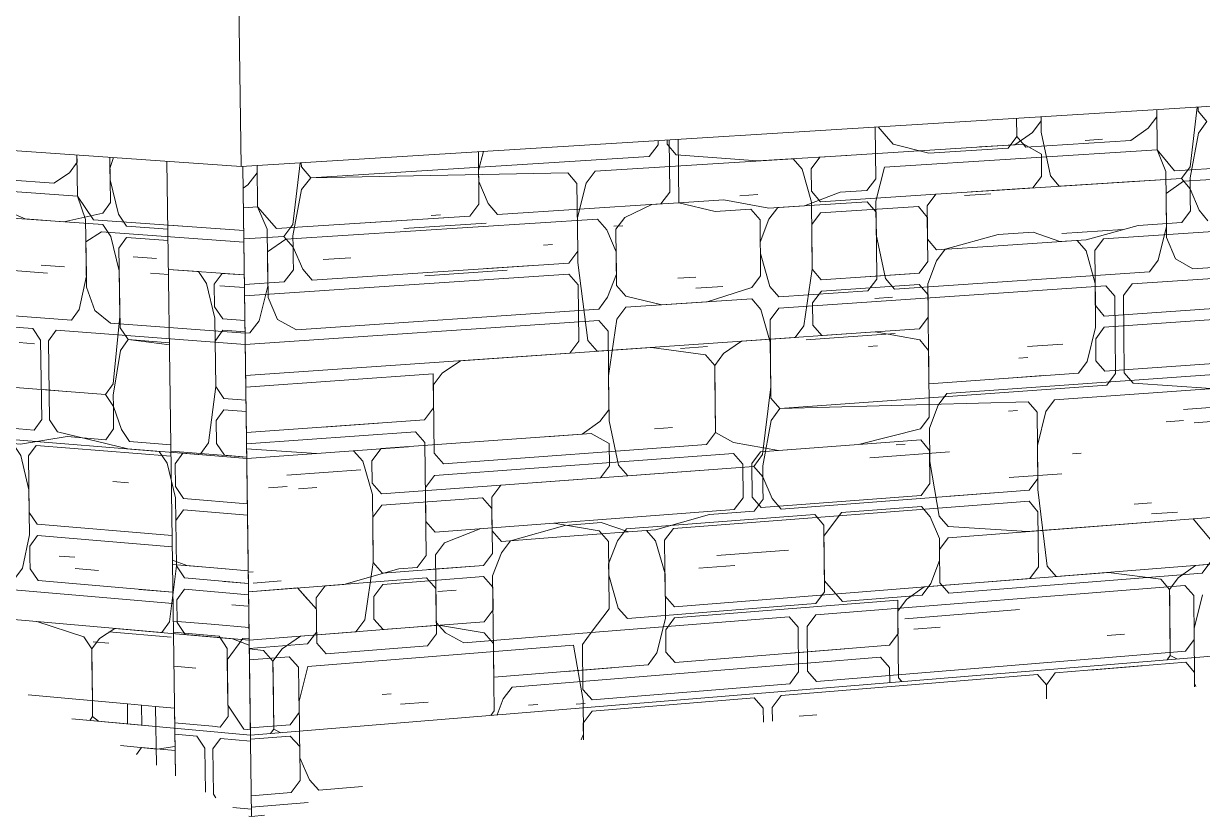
# Model space of a CAD drawing. Header units: inches. Extents: x 205 to 211, y -138 to -29.
# Drawn here: x 206.9682 to 207.0292, y -137.6737 to -137.6327 of the extents above; entities that cross this region are included whole.
import ezdxf

# ---------------------------------------------------------------- set-up
doc = ezdxf.new("R2010")
doc.units = ezdxf.units.IN
doc.header["$MEASUREMENT"] = 0
for name, color, linetype, lineweight in [('A-PART', 2, 'Continuous', 9), ('A-WALL-PATT', 111, 'Continuous', 13), ('L-SITE-WALL', 31, 'Continuous', 13)]:
    doc.layers.add(name, color=color, linetype=linetype, lineweight=lineweight)

# ---------------------------------------------------------------- blocks, each defined once
blk = doc.blocks.new('FP_41-Looking SouthWest')
at = {"layer": 'A-WALL-PATT', "lineweight": 9}
for p, q in [((-72.18161, -137.637607), (-72.181601, -137.638552)), ((-72.174813, -137.638126), (-72.174367, -137.637527)), ((-72.174371, -137.637158), (-72.174352, -137.63924)), ((-72.174371, -137.637158), (-72.174367, -137.637527)), ((-72.188925, -137.638061), (-72.188898, -137.64074)), ((-72.188763, -137.638051), (-72.188462, -137.638405)), ((-72.174813, -137.638126), (-72.175709, -137.638754)), ((-72.199544, -137.64142), (-72.199575, -137.638721)), ((-72.199108, -137.638692), (-72.199071, -137.641971)), ((-72.188462, -137.638405), (-72.187997, -137.638953)), ((-72.186158, -137.639413), (-72.187997, -137.638953)), ((-72.181601, -137.638552), (-72.182051, -137.639154)), ((-72.181601, -137.638552), (-72.181141, -137.639097)), ((-72.175709, -137.638754), (-72.181141, -137.639097)), ((-72.209439, -137.639332), (-72.209406, -137.64205)), ((-72.209179, -137.639316), (-72.209427, -137.640296)), ((-72.188444, -137.640134), (-72.174352, -137.63924)), ((-72.182051, -137.639154), (-72.186158, -137.639413)), ((-72.174352, -137.63924), (-72.173443, -137.640323)), ((-72.174352, -137.63924), (-72.173892, -137.640352)), ((-72.220881, -137.640042), (-72.220852, -137.642191)), ((-72.220881, -137.640042), (-72.220876, -137.640423)), ((-72.188444, -137.640134), (-72.188886, -137.641893)), ((-72.173443, -137.640323), (-72.164068, -137.63972)), ((-72.172988, -137.640864), (-72.157883, -137.639887)), ((-72.221348, -137.641043), (-72.220876, -137.640423)), ((-72.209427, -137.640296), (-72.20942, -137.64088)), ((-72.189351, -137.641346), (-72.188898, -137.64074)), ((-72.173892, -137.640352), (-72.173867, -137.643203)), ((-72.221348, -137.641043), (-72.2216, -137.641214)), ((-72.20942, -137.64088), (-72.208933, -137.64202)), ((-72.190732, -137.641434), (-72.189351, -137.641346)), ((-72.172988, -137.640864), (-72.173882, -137.641492)), ((-72.199071, -137.641971), (-72.200471, -137.642061)), ((-72.200004, -137.642031), (-72.199544, -137.64142)), ((-72.199071, -137.641971), (-72.196745, -137.641821)), ((-72.197203, -137.642431), (-72.199071, -137.641971)), ((-72.196745, -137.641821), (-72.19442, -137.642251)), ((-72.189345, -137.641922), (-72.193957, -137.642221)), ((-72.19257, -137.642131), (-72.190732, -137.641434)), ((-72.189345, -137.641922), (-72.18888, -137.642469)), ((-72.188886, -137.641893), (-72.188868, -137.643621)), ((-72.184307, -137.641596), (-72.182939, -137.641508)), ((-72.173882, -137.641492), (-72.173862, -137.643773)), ((-72.221586, -137.642238), (-72.220852, -137.642191)), ((-72.220852, -137.642191), (-72.219876, -137.643308)), ((-72.220852, -137.642191), (-72.220356, -137.643339)), ((-72.209406, -137.64205), (-72.209871, -137.642665)), ((-72.208933, -137.64202), (-72.208453, -137.642574)), ((-72.208453, -137.642574), (-72.200004, -137.642031)), ((-72.200471, -137.642061), (-72.201866, -137.642732)), ((-72.200471, -137.642061), (-72.200004, -137.642031)), ((-72.195346, -137.642311), (-72.197203, -137.642431)), ((-72.195346, -137.642311), (-72.194877, -137.642859)), ((-72.19442, -137.642251), (-72.19257, -137.642131)), ((-72.194414, -137.642829), (-72.193957, -137.642221)), ((-72.188844, -137.645925), (-72.18888, -137.642469)), ((-72.219876, -137.643308), (-72.209871, -137.642665)), ((-72.219389, -137.643866), (-72.203271, -137.642823)), ((-72.209871, -137.642665), (-72.215572, -137.643032)), ((-72.203271, -137.642823), (-72.202796, -137.643375)), ((-72.202328, -137.643344), (-72.201866, -137.642732)), ((-72.194845, -137.645752), (-72.194877, -137.642859)), ((-72.194414, -137.642829), (-72.194864, -137.644016)), ((-72.173867, -137.643203), (-72.174301, -137.644943)), ((-72.220356, -137.643339), (-72.220317, -137.646284)), ((-72.202796, -137.643375), (-72.202314, -137.644508)), ((-72.202328, -137.643344), (-72.202294, -137.646252)), ((-72.188868, -137.643621), (-72.188385, -137.645894)), ((-72.179283, -137.643562), (-72.176118, -137.643352)), ((-72.173862, -137.643773), (-72.173402, -137.644882)), ((-72.219389, -137.643866), (-72.220341, -137.644517)), ((-72.206076, -137.644172), (-72.205605, -137.644141)), ((-72.194864, -137.644016), (-72.194858, -137.644595)), ((-72.1725, -137.645391), (-72.15785, -137.644395)), ((-72.220341, -137.644517), (-72.220309, -137.646872)), ((-72.217459, -137.644918), (-72.216026, -137.644824)), ((-72.202314, -137.644508), (-72.202301, -137.645671)), ((-72.194858, -137.644595), (-72.194376, -137.646299)), ((-72.175642, -137.646175), (-72.157846, -137.644958)), ((-72.174301, -137.644943), (-72.174746, -137.645543)), ((-72.173402, -137.644882), (-72.1725, -137.645391)), ((-72.212204, -137.645746), (-72.207946, -137.645463)), ((-72.187921, -137.646439), (-72.174746, -137.645543)), ((-72.202301, -137.645671), (-72.202756, -137.646865)), ((-72.202294, -137.646252), (-72.20182, -137.646802)), ((-72.195302, -137.646361), (-72.194845, -137.645752)), ((-72.193901, -137.647423), (-72.176995, -137.646267)), ((-72.189298, -137.646532), (-72.188844, -137.645925)), ((-72.187921, -137.646439), (-72.188385, -137.645894)), ((-72.176995, -137.646267), (-72.176538, -137.646807)), ((-72.175642, -137.646175), (-72.176087, -137.646776)), ((-72.220317, -137.646284), (-72.220774, -137.648082)), ((-72.220309, -137.646872), (-72.219814, -137.648017)), ((-72.202756, -137.646865), (-72.203217, -137.647478)), ((-72.20182, -137.646802), (-72.199945, -137.647256)), ((-72.197617, -137.647098), (-72.195302, -137.646361)), ((-72.194376, -137.646299), (-72.193907, -137.646845)), ((-72.193907, -137.646845), (-72.189298, -137.646532)), ((-72.176538, -137.646807), (-72.176502, -137.650801)), ((-72.176087, -137.646776), (-72.176051, -137.650769)), ((-72.218848, -137.648541), (-72.203217, -137.647478)), ((-72.202274, -137.647996), (-72.201813, -137.647383)), ((-72.195296, -137.64694), (-72.201813, -137.647383)), ((-72.199945, -137.647256), (-72.197617, -137.647098)), ((-72.195296, -137.64694), (-72.194827, -137.647487)), ((-72.194827, -137.647487), (-72.194345, -137.649189)), ((-72.194358, -137.648033), (-72.193901, -137.647423)), ((-72.221491, -137.64931), (-72.20321, -137.64806)), ((-72.220774, -137.648082), (-72.221246, -137.648703)), ((-72.219814, -137.648017), (-72.218848, -137.648541)), ((-72.20321, -137.64806), (-72.202735, -137.648609)), ((-72.202274, -137.647996), (-72.202708, -137.650934)), ((-72.194314, -137.652077), (-72.194358, -137.648033)), ((-72.221499, -137.648721), (-72.221246, -137.648703)), ((-72.202735, -137.648609), (-72.202688, -137.652677)), ((-72.194345, -137.649189), (-72.19432, -137.651499)), ((-72.192497, -137.64906), (-72.187897, -137.64874)), ((-72.181043, -137.649408), (-72.179229, -137.649281)), ((-72.198987, -137.649512), (-72.197591, -137.649414)), ((-72.189268, -137.649411), (-72.188809, -137.649379)), ((-72.181491, -137.650013), (-72.181037, -137.649981)), ((-72.202708, -137.650934), (-72.202681, -137.653257)), ((-72.176502, -137.650801), (-72.176948, -137.651404)), ((-72.176051, -137.650769), (-72.175596, -137.651306)), ((-72.19432, -137.651499), (-72.194745, -137.654997)), ((-72.193845, -137.652621), (-72.176948, -137.651404)), ((-72.16976, -137.651454), (-72.179655, -137.652171)), ((-72.175596, -137.651306), (-72.171549, -137.651583)), ((-72.193845, -137.652621), (-72.194314, -137.652077)), ((-72.181016, -137.652269), (-72.193845, -137.652621)), ((-72.181016, -137.652269), (-72.180556, -137.652808)), ((-72.180103, -137.652775), (-72.179655, -137.652171)), ((-72.202688, -137.652677), (-72.20315, -137.653291)), ((-72.194301, -137.653232), (-72.193845, -137.652621)), ((-72.180524, -137.656237), (-72.180556, -137.652808)), ((-72.180103, -137.652775), (-72.18054, -137.654523)), ((-72.20408, -137.65394), (-72.20315, -137.653291)), ((-72.202681, -137.653257), (-72.202187, -137.655546)), ((-72.194301, -137.653232), (-72.194739, -137.655575)), ((-72.17243, -137.653354), (-72.171534, -137.653288)), ((-72.21447, -137.654692), (-72.203611, -137.653906)), ((-72.205958, -137.654076), (-72.20408, -137.65394)), ((-72.203611, -137.653906), (-72.202668, -137.654419)), ((-72.200339, -137.653669), (-72.199407, -137.653601)), ((-72.221419, -137.654704), (-72.217807, -137.654934)), ((-72.215898, -137.654796), (-72.221413, -137.655195)), ((-72.217807, -137.654934), (-72.213044, -137.654589)), ((-72.215898, -137.654796), (-72.215414, -137.655347)), ((-72.214938, -137.655313), (-72.21447, -137.654692)), ((-72.202668, -137.654419), (-72.202655, -137.65558)), ((-72.187839, -137.654489), (-72.187381, -137.654455)), ((-72.18054, -137.654523), (-72.180518, -137.656809)), ((-72.214916, -137.657069), (-72.215414, -137.655347)), ((-72.214923, -137.656484), (-72.214938, -137.655313)), ((-72.195202, -137.655609), (-72.194745, -137.654997)), ((-72.189209, -137.655165), (-72.185089, -137.65486)), ((-72.178723, -137.65496), (-72.178271, -137.654926)), ((-72.195202, -137.655609), (-72.208284, -137.656578)), ((-72.202655, -137.65558), (-72.203116, -137.656195)), ((-72.202187, -137.655546), (-72.201713, -137.656091)), ((-72.201713, -137.656091), (-72.195202, -137.655609)), ((-72.198915, -137.655884), (-72.19752, -137.655781)), ((-72.194733, -137.656152), (-72.195202, -137.655609)), ((-72.194739, -137.655575), (-72.194733, -137.656152)), ((-72.214923, -137.656484), (-72.21444, -137.657034)), ((-72.21444, -137.657034), (-72.208284, -137.656578)), ((-72.208284, -137.656578), (-72.208748, -137.657196)), ((-72.203116, -137.656195), (-72.2064, -137.656438)), ((-72.20546, -137.656369), (-72.204053, -137.656264)), ((-72.194726, -137.656729), (-72.194733, -137.656152)), ((-72.194733, -137.656152), (-72.194258, -137.657271)), ((-72.180524, -137.656237), (-72.180972, -137.656843)), ((-72.21874, -137.656765), (-72.217784, -137.656694)), ((-72.214871, -137.66058), (-72.214916, -137.657069)), ((-72.20922, -137.657231), (-72.214432, -137.657619)), ((-72.20922, -137.657231), (-72.208741, -137.657779)), ((-72.208748, -137.657196), (-72.208734, -137.658361)), ((-72.194726, -137.656729), (-72.19472, -137.657306)), ((-72.19379, -137.657813), (-72.180972, -137.656843)), ((-72.185067, -137.657153), (-72.182789, -137.656981)), ((-72.180518, -137.656809), (-72.180027, -137.660771)), ((-72.214901, -137.65824), (-72.214432, -137.657619)), ((-72.208713, -137.660109), (-72.208741, -137.657779)), ((-72.208734, -137.658361), (-72.208741, -137.657779)), ((-72.199348, -137.658813), (-72.180967, -137.657415)), ((-72.19472, -137.657306), (-72.195177, -137.657918)), ((-72.194258, -137.657271), (-72.19379, -137.657813)), ((-72.180967, -137.657415), (-72.180508, -137.657951)), ((-72.175539, -137.657571), (-72.174639, -137.657502)), ((-72.214901, -137.65824), (-72.214871, -137.66058)), ((-72.208734, -137.658361), (-72.208727, -137.658944)), ((-72.197495, -137.658094), (-72.20028, -137.658884)), ((-72.195177, -137.657918), (-72.197495, -137.658094)), ((-72.180481, -137.660807), (-72.180508, -137.657951)), ((-72.174634, -137.658071), (-72.173287, -137.657968)), ((-72.208727, -137.658944), (-72.208249, -137.659491)), ((-72.207777, -137.659455), (-72.204963, -137.658659)), ((-72.204963, -137.658659), (-72.203089, -137.658517)), ((-72.20028, -137.658884), (-72.204956, -137.65924)), ((-72.203089, -137.658517), (-72.20168, -137.658991)), ((-72.20168, -137.658991), (-72.200746, -137.65892)), ((-72.200746, -137.65892), (-72.200273, -137.659463)), ((-72.199807, -137.659428), (-72.199348, -137.658813)), ((-72.208249, -137.659491), (-72.204956, -137.65924)), ((-72.208241, -137.660073), (-72.207777, -137.659455)), ((-72.200273, -137.659463), (-72.199787, -137.661164)), ((-72.199807, -137.659428), (-72.199774, -137.662322)), ((-72.209178, -137.660728), (-72.208713, -137.660109)), ((-72.208241, -137.660073), (-72.208699, -137.661274)), ((-72.172366, -137.660737), (-72.165679, -137.660209)), ((-72.215309, -137.663542), (-72.214871, -137.66058)), ((-72.214871, -137.66058), (-72.214388, -137.661129)), ((-72.214388, -137.661129), (-72.209178, -137.660728)), ((-72.212015, -137.660946), (-72.20965, -137.660764)), ((-72.180481, -137.660807), (-72.180928, -137.661413)), ((-72.180027, -137.660771), (-72.179569, -137.661306)), ((-72.179569, -137.661306), (-72.169683, -137.660525)), ((-72.173257, -137.661376), (-72.172366, -137.660737)), ((-72.221334, -137.661075), (-72.221082, -137.661055)), ((-72.21438, -137.661713), (-72.209171, -137.661311)), ((-72.209171, -137.661311), (-72.208692, -137.661856)), ((-72.208699, -137.661274), (-72.208635, -137.666513)), ((-72.199787, -137.661164), (-72.199761, -137.663479)), ((-72.199302, -137.662864), (-72.180928, -137.661413)), ((-72.186391, -137.661844), (-72.176859, -137.661092)), ((-72.176859, -137.661092), (-72.174155, -137.661447)), ((-72.174155, -137.661447), (-72.173701, -137.661979)), ((-72.173257, -137.661376), (-72.173701, -137.661979)), ((-72.221074, -137.661643), (-72.219636, -137.661532)), ((-72.214848, -137.662335), (-72.21438, -137.661713)), ((-72.211527, -137.662077), (-72.21058, -137.662003)), ((-72.208678, -137.663021), (-72.208692, -137.661856)), ((-72.187299, -137.66249), (-72.186391, -137.661844)), ((-72.173701, -137.661979), (-72.173671, -137.665386)), ((-72.173701, -137.661979), (-72.173696, -137.662547)), ((-72.214848, -137.662335), (-72.214834, -137.663504)), ((-72.199774, -137.662322), (-72.199302, -137.662864)), ((-72.199296, -137.663442), (-72.187757, -137.662526)), ((-72.187757, -137.662526), (-72.187745, -137.663674)), ((-72.187751, -137.6631), (-72.187299, -137.66249)), ((-72.173671, -137.665386), (-72.173696, -137.662547)), ((-72.208678, -137.663021), (-72.209142, -137.66364)), ((-72.187745, -137.663674), (-72.187751, -137.6631)), ((-72.21864, -137.66439), (-72.211505, -137.663827)), ((-72.215309, -137.663542), (-72.215778, -137.664164)), ((-72.214834, -137.663504), (-72.214351, -137.664052)), ((-72.214351, -137.664052), (-72.209142, -137.66364)), ((-72.211505, -137.663827), (-72.209135, -137.664223)), ((-72.199761, -137.663479), (-72.200207, -137.665252)), ((-72.199755, -137.664057), (-72.199296, -137.663442)), ((-72.187739, -137.664247), (-72.187745, -137.663674)), ((-72.187745, -137.663674), (-72.187716, -137.666541)), ((-72.221287, -137.664599), (-72.215778, -137.664164)), ((-72.219589, -137.665052), (-72.21864, -137.66439)), ((-72.209135, -137.664223), (-72.208656, -137.664767)), ((-72.199748, -137.664636), (-72.199755, -137.664057)), ((-72.187739, -137.664247), (-72.188191, -137.664858)), ((-72.221281, -137.665037), (-72.220547, -137.665128)), ((-72.220547, -137.665128), (-72.220061, -137.665677)), ((-72.219589, -137.665052), (-72.220061, -137.665677)), ((-72.208649, -137.665349), (-72.208656, -137.664767)), ((-72.199748, -137.664636), (-72.199742, -137.665214)), ((-72.19927, -137.665755), (-72.188191, -137.664858)), ((-72.193248, -137.665267), (-72.190485, -137.665043)), ((-72.220061, -137.665677), (-72.220014, -137.669195)), ((-72.220061, -137.665677), (-72.220053, -137.666263)), ((-72.208649, -137.665349), (-72.208614, -137.668258)), ((-72.188644, -137.665469), (-72.207686, -137.667018)), ((-72.200667, -137.665868), (-72.200207, -137.665252)), ((-72.199742, -137.665214), (-72.19927, -137.665755)), ((-72.188644, -137.665469), (-72.18818, -137.666005)), ((-72.173835, -137.66561), (-72.173671, -137.665386)), ((-72.173671, -137.665386), (-72.173336, -137.665569)), ((-72.220014, -137.669195), (-72.220053, -137.666263)), ((-72.208635, -137.666513), (-72.200667, -137.665868)), ((-72.204874, -137.666209), (-72.202534, -137.666019)), ((-72.18818, -137.666005), (-72.188172, -137.666791)), ((-72.187716, -137.666541), (-72.187544, -137.666739)), ((-72.207686, -137.667018), (-72.20815, -137.667638)), ((-72.20815, -137.667638), (-72.208463, -137.668462)), ((-72.204385, -137.667911), (-72.203917, -137.667872)), ((-72.208614, -137.668258), (-72.208786, -137.668488)), ((-72.220188, -137.669427), (-72.220014, -137.669195)), ((-72.220014, -137.669195), (-72.219656, -137.669383))]:
    blk.add_line(p, q, dxfattribs=at)
blk = doc.blocks.new('FP_42-Looking SouthWest')
at = {"layer": 'A-WALL-PATT', "lineweight": 9}
for p, q in [((-72.230191, -137.639507), (-72.230161, -137.641632)), ((-72.230191, -137.639507), (-72.230186, -137.639874)), ((-72.230581, -137.640432), (-72.230186, -137.639874)), ((-72.230581, -137.640432), (-72.231378, -137.640962)), ((-72.231378, -137.640962), (-72.233774, -137.640794)), ((-72.233765, -137.641378), (-72.230161, -137.641632)), ((-72.230161, -137.641632), (-72.229337, -137.642862)), ((-72.230161, -137.641632), (-72.229741, -137.642833)), ((-72.229741, -137.642833), (-72.2297, -137.645761)), ((-72.229337, -137.642862), (-72.22157, -137.643417)), ((-72.22157, -137.643417), (-72.225693, -137.643122)), ((-72.228925, -137.643477), (-72.229724, -137.644004)), ((-72.228925, -137.643477), (-72.221562, -137.644007)), ((-72.229724, -137.644004), (-72.229691, -137.646347)), ((-72.227291, -137.644767), (-72.226075, -137.644856)), ((-72.233706, -137.645466), (-72.231714, -137.645613)), ((-72.2297, -137.645761), (-72.230078, -137.647488)), ((-72.229691, -137.646347), (-72.229271, -137.647548)), ((-72.222804, -137.64627), (-72.221531, -137.646364)), ((-72.230078, -137.647488), (-72.230473, -137.648042)), ((-72.233672, -137.6478), (-72.230473, -137.648042)), ((-72.229271, -137.647548), (-72.228455, -137.648195)), ((-72.233664, -137.648384), (-72.232476, -137.648474)), ((-72.232476, -137.648474), (-72.232066, -137.649089)), ((-72.23127, -137.648566), (-72.231664, -137.64912)), ((-72.23127, -137.648566), (-72.221492, -137.64931)), ((-72.228455, -137.648195), (-72.221499, -137.648721)), ((-72.232066, -137.649089), (-72.232007, -137.653176)), ((-72.231664, -137.64912), (-72.231605, -137.653208)), ((-72.232007, -137.653176), (-72.2324, -137.653727)), ((-72.231605, -137.653208), (-72.231195, -137.653824)), ((-72.233587, -137.653632), (-72.2324, -137.653727)), ((-72.231195, -137.653824), (-72.227557, -137.6547)), ((-72.225937, -137.654831), (-72.233579, -137.654215)), ((-72.227557, -137.6547), (-72.2235, -137.655027)), ((-72.225937, -137.654831), (-72.225523, -137.65545)), ((-72.225118, -137.655483), (-72.22472, -137.654929)), ((-72.22472, -137.654929), (-72.221413, -137.655195)), ((-72.225094, -137.657242), (-72.225523, -137.65545)), ((-72.225102, -137.656656), (-72.225118, -137.655483)), ((-72.22834, -137.65639), (-72.227532, -137.656457)), ((-72.225102, -137.656656), (-72.224688, -137.657276)), ((-72.225045, -137.660759), (-72.225094, -137.657242)), ((-72.224688, -137.657276), (-72.221382, -137.657548)), ((-72.225077, -137.658415), (-72.22468, -137.657862)), ((-72.225077, -137.658415), (-72.225045, -137.660759)), ((-72.221374, -137.658136), (-72.22468, -137.657862)), ((-72.231103, -137.660244), (-72.230299, -137.660312)), ((-72.225411, -137.663653), (-72.225045, -137.660759)), ((-72.225045, -137.660759), (-72.224631, -137.66138)), ((-72.23029, -137.660896), (-72.229082, -137.660999)), ((-72.224631, -137.66138), (-72.221327, -137.661662)), ((-72.225021, -137.662517), (-72.224623, -137.661966)), ((-72.224623, -137.661966), (-72.221319, -137.66225)), ((-72.222598, -137.661554), (-72.221327, -137.661662)), ((-72.225021, -137.662517), (-72.225005, -137.663688)), ((-72.222175, -137.662763), (-72.22136, -137.662833)), ((-72.233444, -137.663532), (-72.232257, -137.663636)), ((-72.233444, -137.663532), (-72.225808, -137.664202)), ((-72.232257, -137.663636), (-72.229838, -137.664431)), ((-72.225411, -137.663653), (-72.225808, -137.664202)), ((-72.225005, -137.663688), (-72.224591, -137.664309)), ((-72.229838, -137.664431), (-72.229427, -137.66505)), ((-72.229032, -137.664502), (-72.229427, -137.66505)), ((-72.229032, -137.664502), (-72.228234, -137.663989)), ((-72.228234, -137.663989), (-72.222152, -137.664523)), ((-72.224591, -137.664309), (-72.221287, -137.664599)), ((-72.222152, -137.664523), (-72.221284, -137.664848)), ((-72.229427, -137.66505), (-72.22939, -137.667716)), ((-72.229427, -137.66505), (-72.229419, -137.665634)), ((-72.22939, -137.667716), (-72.229419, -137.665634)), ((-72.229389, -137.667722), (-72.229378, -137.66855)), ((-72.229378, -137.66855), (-72.229389, -137.667722)), ((-72.229524, -137.668752), (-72.229378, -137.66855)), ((-72.229378, -137.66855), (-72.229076, -137.668793))]:
    blk.add_line(p, q, dxfattribs=at)
blk = doc.blocks.new('FP_54-Looking SouthWest')
at = {"layer": 'A-PART'}
for p, q in [((-72.22391, -137.645535), (-72.225461, -137.645422)), ((-72.225461, -137.645422), (-72.22154, -137.645709)), ((-72.22391, -137.645535), (-72.223495, -137.646154)), ((-72.223088, -137.646184), (-72.222688, -137.645625)), ((-72.222688, -137.645625), (-72.22154, -137.645709)), ((-72.223064, -137.647949), (-72.223495, -137.646154)), ((-72.223072, -137.647361), (-72.223088, -137.646184)), ((-72.223072, -137.647361), (-72.222656, -137.64798)), ((-72.223016, -137.651478), (-72.223064, -137.647949)), ((-72.222656, -137.64798), (-72.221508, -137.648066)), ((-72.223048, -137.649126), (-72.222648, -137.648568)), ((-72.2215, -137.648655), (-72.222648, -137.648568)), ((-72.223048, -137.649126), (-72.223016, -137.651478)), ((-72.223384, -137.654384), (-72.223016, -137.651478)), ((-72.223016, -137.651478), (-72.222601, -137.652098)), ((-72.222601, -137.652098), (-72.221453, -137.652188)), ((-72.222992, -137.653242), (-72.222593, -137.652686)), ((-72.222593, -137.652686), (-72.221445, -137.652776)), ((-72.222992, -137.653242), (-72.222977, -137.654417)), ((-72.223384, -137.654384), (-72.223783, -137.654939)), ((-72.222977, -137.654417), (-72.222561, -137.655037)), ((-72.225332, -137.654814), (-72.221414, -137.65513)), ((-72.225332, -137.654814), (-72.223783, -137.654939)), ((-72.222561, -137.655037), (-72.221414, -137.65513)), ((-72.225254, -137.660464), (-72.224516, -137.660739)), ((-72.225251, -137.660676), (-72.223296, -137.660842)), ((-72.224516, -137.660739), (-72.221335, -137.661009)), ((-72.221335, -137.661009), (-72.223296, -137.660842)), ((-72.225211, -137.663605), (-72.223257, -137.663775)), ((-72.223257, -137.663775), (-72.221296, -137.663946)), ((-72.225203, -137.66419), (-72.223249, -137.664362)), ((-72.222842, -137.664397), (-72.223249, -137.664362)), ((-72.222842, -137.664397), (-72.222427, -137.66502)), ((-72.222419, -137.665606), (-72.22162, -137.664505)), ((-72.221288, -137.664534), (-72.22162, -137.664505)), ((-72.222427, -137.66502), (-72.222379, -137.668538)), ((-72.222387, -137.667952), (-72.222419, -137.665606)), ((-72.225179, -137.665946), (-72.224038, -137.666048)), ((-72.221972, -137.668575), (-72.222387, -137.667952)), ((-72.222379, -137.668538), (-72.222779, -137.669087)), ((-72.221972, -137.668575), (-72.221557, -137.669199)), ((-72.225139, -137.668872), (-72.223185, -137.66905)), ((-72.222779, -137.669087), (-72.223185, -137.66905)), ((-72.221557, -137.669199), (-72.221226, -137.669229)), ((-72.225131, -137.669457), (-72.22399, -137.669561)), ((-72.223576, -137.670184), (-72.22399, -137.669561)), ((-72.222771, -137.669673), (-72.223169, -137.670222)), ((-72.222771, -137.669673), (-72.221218, -137.669816)), ((-72.223545, -137.672463), (-72.223576, -137.670184)), ((-72.223169, -137.670222), (-72.223138, -137.672564)), ((-72.223138, -137.672564), (-72.223009, -137.672757)), ((-72.221171, -137.673335), (-72.222123, -137.673245))]:
    blk.add_line(p, q, dxfattribs=at)
blk = doc.blocks.new('FP_55-Looking SouthWest')
at = {"layer": 'A-PART'}
for p, q in [((-72.172273, -137.637028), (-72.172648, -137.640116)), ((-72.172224, -137.637239), (-72.172226, -137.637025)), ((-72.180351, -137.637529), (-72.180343, -137.638317)), ((-72.180351, -137.637529), (-72.180349, -137.637744)), ((-72.171771, -137.637781), (-72.172224, -137.637239)), ((-72.181701, -137.638976), (-72.180798, -137.638345)), ((-72.180349, -137.637744), (-72.180798, -137.638345)), ((-72.180343, -137.638317), (-72.179868, -137.64058)), ((-72.172214, -137.638378), (-72.171771, -137.637781)), ((-72.200148, -137.638756), (-72.200145, -137.638974)), ((-72.199681, -137.638727), (-72.199679, -137.638945)), ((-72.199679, -137.638945), (-72.199206, -137.639497)), ((-72.191779, -137.63961), (-72.181246, -137.638947)), ((-72.181246, -137.638947), (-72.180333, -137.639463)), ((-72.178072, -137.638747), (-72.177168, -137.63869)), ((-72.172214, -137.638378), (-72.172643, -137.640686)), ((-72.200145, -137.638974), (-72.200606, -137.639584)), ((-72.199206, -137.639497), (-72.195016, -137.639814)), ((-72.195016, -137.639814), (-72.190396, -137.639523)), ((-72.183523, -137.63909), (-72.181701, -137.638976)), ((-72.180333, -137.639463), (-72.180322, -137.640609)), ((-72.218642, -137.639909), (-72.219029, -137.643093)), ((-72.218589, -137.64012), (-72.218591, -137.639909)), ((-72.218102, -137.640679), (-72.218589, -137.64012)), ((-72.218102, -137.640679), (-72.200606, -137.639584)), ((-72.193164, -137.639697), (-72.203407, -137.640342)), ((-72.193164, -137.639697), (-72.192696, -137.640246)), ((-72.192234, -137.640217), (-72.191779, -137.63961)), ((-72.173092, -137.640715), (-72.172648, -137.640116)), ((-72.218573, -137.641297), (-72.218102, -137.640679)), ((-72.204816, -137.640431), (-72.218102, -137.640679)), ((-72.204816, -137.640431), (-72.204339, -137.640984)), ((-72.20387, -137.640955), (-72.203407, -137.640342)), ((-72.192216, -137.64195), (-72.192696, -137.640246)), ((-72.192222, -137.641373), (-72.192234, -137.640217)), ((-72.173092, -137.640715), (-72.185784, -137.641535)), ((-72.180322, -137.640609), (-72.18077, -137.641211)), ((-72.179868, -137.64058), (-72.179409, -137.641123)), ((-72.179409, -137.641123), (-72.173092, -137.640715)), ((-72.172638, -137.641256), (-72.173092, -137.640715)), ((-72.172643, -137.640686), (-72.172638, -137.641256)), ((-72.218573, -137.641297), (-72.219021, -137.643682)), ((-72.204298, -137.64448), (-72.204339, -137.640984)), ((-72.20387, -137.640955), (-72.204319, -137.642732)), ((-72.192222, -137.641373), (-72.191755, -137.641921)), ((-72.18077, -137.641211), (-72.183956, -137.641417)), ((-72.183045, -137.641358), (-72.181679, -137.64127)), ((-72.176695, -137.640948), (-72.175342, -137.640861)), ((-72.172633, -137.641826), (-72.172638, -137.641256)), ((-72.172638, -137.641256), (-72.17218, -137.642366)), ((-72.195924, -137.64161), (-72.194997, -137.641551)), ((-72.192179, -137.645415), (-72.192216, -137.64195)), ((-72.191755, -137.641921), (-72.185784, -137.641535)), ((-72.185784, -137.641535), (-72.186235, -137.64214)), ((-72.172633, -137.641826), (-72.172628, -137.642395)), ((-72.211877, -137.642634), (-72.211403, -137.642604)), ((-72.192204, -137.643106), (-72.191748, -137.642498)), ((-72.186693, -137.64217), (-72.191748, -137.642498)), ((-72.186693, -137.64217), (-72.18623, -137.642715)), ((-72.186235, -137.64214), (-72.186224, -137.64329)), ((-72.172628, -137.642395), (-72.173072, -137.642995)), ((-72.17218, -137.642366), (-72.171726, -137.642905)), ((-72.219501, -137.643713), (-72.219029, -137.643093)), ((-72.213294, -137.643312), (-72.209029, -137.643036)), ((-72.204319, -137.642732), (-72.204291, -137.645062)), ((-72.202436, -137.643193), (-72.201968, -137.643162)), ((-72.192204, -137.643106), (-72.192179, -137.645415)), ((-72.186207, -137.645015), (-72.18623, -137.642715)), ((-72.186224, -137.64329), (-72.18623, -137.642715)), ((-72.175321, -137.643143), (-72.178024, -137.643895)), ((-72.17712, -137.643834), (-72.159284, -137.642646)), ((-72.173072, -137.642995), (-72.175321, -137.643143)), ((-72.219501, -137.643713), (-72.221564, -137.643846)), ((-72.221564, -137.643846), (-72.219501, -137.643713)), ((-72.219014, -137.64427), (-72.219501, -137.643713)), ((-72.219021, -137.643682), (-72.219014, -137.64427)), ((-72.186224, -137.64329), (-72.186218, -137.643865)), ((-72.185298, -137.644379), (-72.182567, -137.643623)), ((-72.182567, -137.643623), (-72.180749, -137.643503)), ((-72.180749, -137.643503), (-72.179382, -137.643985)), ((-72.219006, -137.644859), (-72.219014, -137.64427)), ((-72.219014, -137.64427), (-72.218519, -137.645416)), ((-72.186218, -137.643865), (-72.185755, -137.64441)), ((-72.185755, -137.64441), (-72.182561, -137.644197)), ((-72.185749, -137.644984), (-72.185298, -137.644379)), ((-72.178024, -137.643895), (-72.182561, -137.644197)), ((-72.179382, -137.643985), (-72.178477, -137.643925)), ((-72.178477, -137.643925), (-72.178019, -137.644466)), ((-72.177567, -137.644436), (-72.17712, -137.643834)), ((-72.177567, -137.644436), (-72.177541, -137.647292)), ((-72.219006, -137.644859), (-72.218998, -137.645447)), ((-72.204298, -137.64448), (-72.204761, -137.645093)), ((-72.186658, -137.645621), (-72.186207, -137.645015)), ((-72.185749, -137.644984), (-72.186195, -137.646165)), ((-72.178019, -137.644466), (-72.177551, -137.64615)), ((-72.218998, -137.645447), (-72.21947, -137.646067)), ((-72.218519, -137.645416), (-72.218033, -137.645972)), ((-72.218033, -137.645972), (-72.204761, -137.645093)), ((-72.209, -137.645374), (-72.206642, -137.645218)), ((-72.204291, -137.645062), (-72.203774, -137.649104)), ((-72.19261, -137.648333), (-72.192179, -137.645415)), ((-72.192179, -137.645415), (-72.191712, -137.645962)), ((-72.191712, -137.645962), (-72.186658, -137.645621)), ((-72.18941, -137.645806), (-72.187116, -137.645652)), ((-72.21947, -137.646067), (-72.221533, -137.646204)), ((-72.221525, -137.646793), (-72.204754, -137.645675)), ((-72.204754, -137.645675), (-72.204278, -137.646226)), ((-72.204243, -137.649136), (-72.204278, -137.646226)), ((-72.199134, -137.645882), (-72.198203, -137.645819)), ((-72.191706, -137.646539), (-72.186653, -137.646196)), ((-72.186653, -137.646196), (-72.186189, -137.646739)), ((-72.186195, -137.646165), (-72.186143, -137.651335)), ((-72.177551, -137.64615), (-72.17753, -137.648434)), ((-72.198196, -137.646399), (-72.196802, -137.646305)), ((-72.192161, -137.647147), (-72.191706, -137.646539)), ((-72.188939, -137.646927), (-72.188021, -137.646864)), ((-72.186178, -137.647889), (-72.186189, -137.646739)), ((-72.177084, -137.647832), (-72.159254, -137.646593)), ((-72.192161, -137.647147), (-72.192149, -137.648301)), ((-72.177541, -137.647292), (-72.177084, -137.647832)), ((-72.186178, -137.647889), (-72.186629, -137.648495)), ((-72.177079, -137.648403), (-72.165882, -137.64762)), ((-72.195842, -137.649135), (-72.188921, -137.648654)), ((-72.19261, -137.648333), (-72.193066, -137.648942)), ((-72.192149, -137.648301), (-72.191682, -137.648846)), ((-72.191682, -137.648846), (-72.186629, -137.648495)), ((-72.188921, -137.648654), (-72.186624, -137.64907)), ((-72.17753, -137.648434), (-72.177966, -137.650179)), ((-72.177525, -137.649005), (-72.177079, -137.648403)), ((-72.204243, -137.649136), (-72.204706, -137.649751)), ((-72.203774, -137.649104), (-72.203299, -137.649653)), ((-72.203299, -137.649653), (-72.193066, -137.648942)), ((-72.196764, -137.649778), (-72.195842, -137.649135)), ((-72.186624, -137.64907), (-72.18616, -137.649612)), ((-72.17752, -137.649576), (-72.177525, -137.649005)), ((-72.22147, -137.650916), (-72.204706, -137.649751)), ((-72.210361, -137.650144), (-72.200493, -137.649458)), ((-72.200493, -137.649458), (-72.197693, -137.649843)), ((-72.197693, -137.649843), (-72.197221, -137.65039)), ((-72.196764, -137.649778), (-72.197221, -137.65039)), ((-72.186155, -137.650186), (-72.18616, -137.649612)), ((-72.17752, -137.649576), (-72.177514, -137.650147)), ((-72.177058, -137.650685), (-72.166308, -137.649916)), ((-72.211301, -137.650794), (-72.210361, -137.650144)), ((-72.197221, -137.65039), (-72.197183, -137.653861)), ((-72.197221, -137.65039), (-72.197215, -137.650968)), ((-72.186155, -137.650186), (-72.186126, -137.653057)), ((-72.166748, -137.650515), (-72.185224, -137.651843)), ((-72.178413, -137.650782), (-72.177966, -137.650179)), ((-72.177514, -137.650147), (-72.177058, -137.650685)), ((-72.221462, -137.651504), (-72.211775, -137.650827)), ((-72.211775, -137.650827), (-72.21176, -137.651997)), ((-72.211768, -137.651412), (-72.211301, -137.650794)), ((-72.197183, -137.653861), (-72.197215, -137.650968)), ((-72.186143, -137.651335), (-72.178413, -137.650782)), ((-72.182495, -137.651074), (-72.180224, -137.650912)), ((-72.21176, -137.651997), (-72.211768, -137.651412)), ((-72.211753, -137.652581), (-72.21176, -137.651997)), ((-72.21176, -137.651997), (-72.211724, -137.654919)), ((-72.185224, -137.651843), (-72.185675, -137.65245)), ((-72.211753, -137.652581), (-72.21222, -137.6532)), ((-72.185675, -137.65245), (-72.18612, -137.653631)), ((-72.182024, -137.652759), (-72.181569, -137.652726)), ((-72.172987, -137.652671), (-72.169407, -137.652409)), ((-72.221431, -137.653859), (-72.21222, -137.6532)), ((-72.217456, -137.653574), (-72.214595, -137.65337)), ((-72.186126, -137.653057), (-72.186577, -137.653665)), ((-72.17388, -137.653305), (-72.172982, -137.653239)), ((-72.212687, -137.653819), (-72.221423, -137.654447)), ((-72.212687, -137.653819), (-72.212205, -137.654369)), ((-72.197641, -137.654474), (-72.197183, -137.653861)), ((-72.197183, -137.653861), (-72.196249, -137.654372)), ((-72.18978, -137.654475), (-72.186577, -137.653665)), ((-72.18612, -137.653631), (-72.186103, -137.655353)), ((-72.212205, -137.654369), (-72.212132, -137.660212)), ((-72.211243, -137.655469), (-72.197641, -137.654474)), ((-72.196249, -137.654372), (-72.193928, -137.65478)), ((-72.194853, -137.654848), (-72.192543, -137.654678)), ((-72.193928, -137.65478), (-72.189781, -137.654475)), ((-72.186572, -137.654239), (-72.192543, -137.654678)), ((-72.186572, -137.654239), (-72.186109, -137.654779)), ((-72.186091, -137.6565), (-72.186109, -137.654779)), ((-72.211724, -137.654919), (-72.211243, -137.655469)), ((-72.21171, -137.656088), (-72.196242, -137.65495)), ((-72.196242, -137.65495), (-72.195772, -137.655494)), ((-72.195309, -137.655459), (-72.194853, -137.654848)), ((-72.186103, -137.655353), (-72.185617, -137.658186)), ((-72.219338, -137.656061), (-72.215517, -137.655781)), ((-72.195772, -137.655494), (-72.195754, -137.657227)), ((-72.195309, -137.655459), (-72.19529, -137.657192)), ((-72.181991, -137.656192), (-72.17927, -137.655987)), ((-72.21171, -137.656088), (-72.212176, -137.656707)), ((-72.186091, -137.6565), (-72.186543, -137.657108)), ((-72.220289, -137.656719), (-72.21933, -137.656648)), ((-72.212176, -137.656707), (-72.212154, -137.658459)), ((-72.196211, -137.657839), (-72.195754, -137.657227)), ((-72.19529, -137.657192), (-72.194821, -137.657734)), ((-72.192512, -137.65756), (-72.186543, -137.657108)), ((-72.196211, -137.657839), (-72.211673, -137.659008)), ((-72.194821, -137.657734), (-72.192512, -137.65756)), ((-72.186537, -137.657682), (-72.190664, -137.657996)), ((-72.186537, -137.657682), (-72.186074, -137.658221)), ((-72.201788, -137.658841), (-72.192506, -137.658136)), ((-72.192045, -137.658101), (-72.192506, -137.658136)), ((-72.192045, -137.658101), (-72.191578, -137.658641)), ((-72.191572, -137.659217), (-72.190664, -137.657996)), ((-72.185606, -137.659332), (-72.186074, -137.658221)), ((-72.185617, -137.658186), (-72.185155, -137.658724)), ((-72.18515, -137.659297), (-72.172489, -137.65832)), ((-72.181055, -137.658981), (-72.170252, -137.658147)), ((-72.172489, -137.65832), (-72.171584, -137.659385)), ((-72.172489, -137.65832), (-72.172036, -137.658853)), ((-72.212154, -137.658459), (-72.211673, -137.659008)), ((-72.211192, -137.659556), (-72.209309, -137.658829)), ((-72.205542, -137.658544), (-72.203191, -137.658948)), ((-72.203191, -137.658948), (-72.202716, -137.659492)), ((-72.202249, -137.659456), (-72.201788, -137.658841)), ((-72.191578, -137.658641), (-72.191542, -137.662094)), ((-72.185155, -137.658724), (-72.181055, -137.658981)), ((-72.181055, -137.658981), (-72.177887, -137.658736)), ((-72.211659, -137.660175), (-72.211192, -137.659556)), ((-72.202676, -137.662972), (-72.202716, -137.659492)), ((-72.202249, -137.659456), (-72.202703, -137.660652)), ((-72.191548, -137.661519), (-72.191572, -137.659217)), ((-72.185595, -137.660478), (-72.185606, -137.659332)), ((-72.1856, -137.659905), (-72.18515, -137.659297)), ((-72.212599, -137.660832), (-72.212132, -137.660212)), ((-72.211659, -137.660175), (-72.211608, -137.66426)), ((-72.197113, -137.660221), (-72.19341, -137.659935)), ((-72.185583, -137.661624), (-72.1856, -137.659905)), ((-72.213548, -137.660905), (-72.212599, -137.660832)), ((-72.202703, -137.660652), (-72.202696, -137.661232)), ((-72.198035, -137.660871), (-72.196179, -137.660726)), ((-72.18604, -137.66166), (-72.185595, -137.660478)), ((-72.172017, -137.661123), (-72.171574, -137.66052)), ((-72.217349, -137.661783), (-72.212118, -137.661379)), ((-72.216395, -137.661709), (-72.213548, -137.660905)), ((-72.212118, -137.661379), (-72.211637, -137.661926)), ((-72.202696, -137.661232), (-72.202208, -137.662935)), ((-72.185121, -137.662161), (-72.172017, -137.661123)), ((-72.221321, -137.66209), (-72.216395, -137.661709)), ((-72.221321, -137.66209), (-72.218783, -137.661894)), ((-72.218783, -137.661894), (-72.217811, -137.662992)), ((-72.218783, -137.661894), (-72.218297, -137.662443)), ((-72.217819, -137.662406), (-72.217349, -137.661783)), ((-72.211637, -137.661926), (-72.211615, -137.663677)), ((-72.191542, -137.662094), (-72.191996, -137.662706)), ((-72.19199, -137.663281), (-72.172908, -137.661761)), ((-72.191082, -137.662058), (-72.191548, -137.661519)), ((-72.191082, -137.662058), (-72.190616, -137.662597)), ((-72.18604, -137.66166), (-72.186491, -137.66227)), ((-72.185583, -137.661624), (-72.185121, -137.662161)), ((-72.172908, -137.661761), (-72.172455, -137.662293)), ((-72.217789, -137.66475), (-72.217819, -137.662406)), ((-72.191996, -137.662706), (-72.192457, -137.662742)), ((-72.190616, -137.662597), (-72.186491, -137.66227)), ((-72.172455, -137.662293), (-72.172435, -137.664563)), ((-72.172007, -137.662257), (-72.17244, -137.663995)), ((-72.202676, -137.662972), (-72.203598, -137.664206)), ((-72.202208, -137.662935), (-72.201735, -137.663478)), ((-72.201735, -137.663478), (-72.192457, -137.662742)), ((-72.19199, -137.663281), (-72.192445, -137.663893)), ((-72.187394, -137.663489), (-72.181471, -137.663015)), ((-72.211615, -137.663677), (-72.211135, -137.664222)), ((-72.203598, -137.664206), (-72.193373, -137.663391)), ((-72.192906, -137.66393), (-72.193373, -137.663391)), ((-72.192881, -137.666232), (-72.192906, -137.66393)), ((-72.192445, -137.663893), (-72.19242, -137.666195)), ((-72.186931, -137.664026), (-72.18556, -137.663915)), ((-72.218266, -137.664787), (-72.217796, -137.664164)), ((-72.211608, -137.66426), (-72.212074, -137.664881)), ((-72.211135, -137.664222), (-72.210182, -137.66473)), ((-72.210182, -137.66473), (-72.203598, -137.664206)), ((-72.20406, -137.664823), (-72.203598, -137.664206)), ((-72.176932, -137.66436), (-72.176032, -137.664287)), ((-72.17244, -137.663995), (-72.172415, -137.666831)), ((-72.221282, -137.665026), (-72.218266, -137.664787)), ((-72.218251, -137.665959), (-72.204528, -137.664861)), ((-72.217789, -137.66475), (-72.217304, -137.665297)), ((-72.217304, -137.665297), (-72.212074, -137.664881)), ((-72.204528, -137.664861), (-72.204026, -137.667723)), ((-72.20406, -137.664823), (-72.204032, -137.667143)), ((-72.172435, -137.664563), (-72.172878, -137.665166)), ((-72.221274, -137.665614), (-72.219215, -137.66545)), ((-72.219215, -137.66545), (-72.218729, -137.665998)), ((-72.172878, -137.665166), (-72.191954, -137.666732)), ((-72.179626, -137.666291), (-72.172873, -137.665734)), ((-72.172873, -137.665734), (-72.17242, -137.666264)), ((-72.218729, -137.665998), (-72.218698, -137.668341)), ((-72.218251, -137.665959), (-72.218706, -137.667755)), ((-72.193791, -137.667459), (-72.180531, -137.666365)), ((-72.193336, -137.666846), (-72.192881, -137.666232)), ((-72.19242, -137.666195), (-72.191954, -137.666732)), ((-72.180531, -137.666365), (-72.180073, -137.666898)), ((-72.180073, -137.666898), (-72.179626, -137.666291)), ((-72.177819, -137.666142), (-72.175117, -137.665919)), ((-72.17242, -137.666264), (-72.172413, -137.667003)), ((-72.203557, -137.667685), (-72.193336, -137.666846)), ((-72.180066, -137.66763), (-72.180073, -137.666898)), ((-72.180073, -137.666898), (-72.180066, -137.66763)), ((-72.172415, -137.666831), (-72.172345, -137.666998)), ((-72.214417, -137.667407), (-72.213942, -137.667368)), ((-72.204032, -137.667143), (-72.203557, -137.667685)), ((-72.195177, -137.667574), (-72.203551, -137.668264)), ((-72.194709, -137.668111), (-72.195177, -137.667574)), ((-72.194247, -137.668073), (-72.193791, -137.667459)), ((-72.218706, -137.667755), (-72.218667, -137.670684)), ((-72.21346, -137.667913), (-72.212038, -137.667797)), ((-72.206841, -137.667954), (-72.206371, -137.667916)), ((-72.204026, -137.667723), (-72.204005, -137.669462)), ((-72.194701, -137.668829), (-72.194709, -137.668111)), ((-72.194247, -137.668073), (-72.194239, -137.668792)), ((-72.218698, -137.668341), (-72.219168, -137.668966)), ((-72.204012, -137.668883), (-72.203551, -137.668264)), ((-72.192857, -137.668534), (-72.191935, -137.668457)), ((-72.219168, -137.668966), (-72.221227, -137.669135)), ((-72.204012, -137.668883), (-72.204002, -137.669743)), ((-72.221219, -137.669722), (-72.219161, -137.669552)), ((-72.219161, -137.669552), (-72.218675, -137.670098)), ((-72.204005, -137.669462), (-72.204116, -137.669756)), ((-72.218675, -137.670098), (-72.218652, -137.671854)), ((-72.218667, -137.670684), (-72.218174, -137.671814)), ((-72.218652, -137.671854), (-72.219122, -137.67248)), ((-72.218174, -137.671814), (-72.217689, -137.672359)), ((-72.217689, -137.672359), (-72.215424, -137.672168)), ((-72.219122, -137.67248), (-72.22118, -137.672654)), ((-72.221172, -137.67324), (-72.218228, -137.67299))]:
    blk.add_line(p, q, dxfattribs=at)
blk = doc.blocks.new('FP_79-Looking SouthWest')
at = {"layer": 'A-PART'}
for p, q in [((-72.262747, -137.637261), (-72.262737, -137.637818)), ((-72.262698, -137.640103), (-72.262747, -137.637261)), ((-72.262737, -137.637818), (-72.262314, -137.64013)), ((-72.249968, -137.638143), (-72.24994, -137.639859)), ((-72.249968, -137.638143), (-72.24995, -137.639282)), ((-72.254626, -137.638955), (-72.251902, -137.639146)), ((-72.24995, -137.639282), (-72.250313, -137.640985)), ((-72.235123, -137.639167), (-72.23492, -137.639749)), ((-72.234928, -137.63918), (-72.234894, -137.641501)), ((-72.263071, -137.640647), (-72.262698, -137.640103)), ((-72.261921, -137.640729), (-72.262314, -137.64013)), ((-72.24994, -137.639859), (-72.249531, -137.641041)), ((-72.243266, -137.639749), (-72.239698, -137.639999)), ((-72.23492, -137.639749), (-72.234903, -137.640917)), ((-72.228456, -137.641956), (-72.228489, -137.639625)), ((-72.228292, -137.639638), (-72.228481, -137.640196)), ((-72.265853, -137.640447), (-72.263071, -137.640647)), ((-72.261921, -137.640729), (-72.250694, -137.641534)), ((-72.228481, -137.640196), (-72.228473, -137.640783)), ((-72.228473, -137.640783), (-72.228043, -137.642572)), ((-72.265843, -137.641017), (-72.252635, -137.64197)), ((-72.250313, -137.640985), (-72.250694, -137.641534)), ((-72.249531, -137.641041), (-72.248738, -137.641674)), ((-72.234903, -137.640917), (-72.235286, -137.642056)), ((-72.252635, -137.64197), (-72.252236, -137.642573)), ((-72.248738, -137.641674), (-72.235677, -137.64261)), ((-72.234894, -137.641501), (-72.234485, -137.642113)), ((-72.228852, -137.642514), (-72.228456, -137.641956)), ((-72.252236, -137.642573), (-72.25217, -137.646601)), ((-72.251466, -137.642054), (-72.251846, -137.642602)), ((-72.251846, -137.642602), (-72.251781, -137.646631)), ((-72.251466, -137.642054), (-72.235669, -137.643194)), ((-72.235286, -137.642056), (-72.235677, -137.64261)), ((-72.234485, -137.642113), (-72.232872, -137.642812)), ((-72.230861, -137.642956), (-72.228852, -137.642514)), ((-72.228043, -137.642572), (-72.22763, -137.643187)), ((-72.265706, -137.642733), (-72.261882, -137.643014)), ((-72.235669, -137.643194), (-72.23526, -137.643806)), ((-72.234869, -137.643251), (-72.234477, -137.642697)), ((-72.228844, -137.6431), (-72.234477, -137.642697)), ((-72.232872, -137.642812), (-72.230861, -137.642956)), ((-72.228844, -137.6431), (-72.228431, -137.643716)), ((-72.22763, -137.643187), (-72.225489, -137.643341)), ((-72.263022, -137.6435), (-72.262639, -137.643529)), ((-72.23526, -137.643806), (-72.235201, -137.647887)), ((-72.234869, -137.643251), (-72.235226, -137.646138)), ((-72.228431, -137.643716), (-72.228002, -137.645504)), ((-72.228019, -137.644332), (-72.227622, -137.643774)), ((-72.227622, -137.643774), (-72.225481, -137.643929)), ((-72.227961, -137.648436), (-72.228019, -137.644332)), ((-72.256082, -137.644587), (-72.254531, -137.644702)), ((-72.256459, -137.645131), (-72.256072, -137.64516)), ((-72.232035, -137.645208), (-72.230828, -137.645297)), ((-72.228002, -137.645504), (-72.22797, -137.647849)), ((-72.226382, -137.645624), (-72.225457, -137.645692)), ((-72.265753, -137.646141), (-72.25255, -137.647147)), ((-72.256034, -137.647454), (-72.265752, -137.646196)), ((-72.235226, -137.646138), (-72.235192, -137.64847)), ((-72.25217, -137.646601), (-72.25255, -137.647147)), ((-72.251781, -137.646631), (-72.251382, -137.647236)), ((-72.256034, -137.647454), (-72.255637, -137.648057)), ((-72.251382, -137.647236), (-72.247854, -137.648081)), ((-72.25558, -137.651497), (-72.255637, -137.648057)), ((-72.25525, -137.648087), (-72.255609, -137.649777)), ((-72.25525, -137.648087), (-72.254872, -137.647543)), ((-72.246284, -137.648201), (-72.254872, -137.647543)), ((-72.247854, -137.648081), (-72.243921, -137.648383)), ((-72.235201, -137.647887), (-72.235592, -137.648439)), ((-72.22797, -137.647849), (-72.228325, -137.651333)), ((-72.246284, -137.648201), (-72.245881, -137.648809)), ((-72.245488, -137.64884), (-72.245103, -137.648292)), ((-72.245103, -137.648292), (-72.235983, -137.648991)), ((-72.236382, -137.648961), (-72.235592, -137.648439)), ((-72.235192, -137.64847), (-72.234758, -137.650831)), ((-72.227549, -137.649052), (-72.227961, -137.648436)), ((-72.262923, -137.649203), (-72.259469, -137.649474)), ((-72.261784, -137.648723), (-72.2614, -137.648753)), ((-72.245461, -137.650574), (-72.245881, -137.648809)), ((-72.24547, -137.649996), (-72.245488, -137.64884)), ((-72.237977, -137.648838), (-72.236382, -137.648961)), ((-72.235983, -137.648991), (-72.235175, -137.649635)), ((-72.233181, -137.649206), (-72.232378, -137.649268)), ((-72.227945, -137.649607), (-72.227549, -137.649052)), ((-72.227549, -137.649052), (-72.225409, -137.649215)), ((-72.225407, -137.649326), (-72.227549, -137.649052)), ((-72.255609, -137.649777), (-72.255571, -137.65207)), ((-72.24861, -137.649751), (-72.247826, -137.649812)), ((-72.235175, -137.649635), (-72.235158, -137.6508)), ((-72.227945, -137.649607), (-72.228317, -137.651919)), ((-72.254049, -137.650473), (-72.25366, -137.650503)), ((-72.24547, -137.649996), (-72.245067, -137.650604)), ((-72.245407, -137.654039), (-72.245461, -137.650574)), ((-72.245067, -137.650604), (-72.239929, -137.651008)), ((-72.239929, -137.651008), (-72.240317, -137.651557)), ((-72.228721, -137.651887), (-72.239929, -137.651008)), ((-72.235549, -137.651351), (-72.23834, -137.651132)), ((-72.235158, -137.6508), (-72.235549, -137.651351)), ((-72.234758, -137.650831), (-72.234349, -137.651446)), ((-72.265373, -137.651283), (-72.255958, -137.652039)), ((-72.25558, -137.651497), (-72.255958, -137.652039)), ((-72.245443, -137.651729), (-72.245058, -137.651182)), ((-72.245443, -137.651729), (-72.245407, -137.654039)), ((-72.240714, -137.651525), (-72.245058, -137.651182)), ((-72.240714, -137.651525), (-72.240308, -137.652137)), ((-72.240317, -137.651557), (-72.2403, -137.652717)), ((-72.237544, -137.651195), (-72.236348, -137.651289)), ((-72.234349, -137.651446), (-72.228721, -137.651887)), ((-72.231943, -137.651634), (-72.230736, -137.651729)), ((-72.228721, -137.651887), (-72.228325, -137.651333)), ((-72.263692, -137.651986), (-72.255948, -137.652611)), ((-72.25943, -137.65176), (-72.257503, -137.651915)), ((-72.255571, -137.65207), (-72.25518, -137.655548)), ((-72.240273, -137.654456), (-72.240308, -137.652137)), ((-72.2403, -137.652717), (-72.240308, -137.652137)), ((-72.228308, -137.652504), (-72.228721, -137.651887)), ((-72.228317, -137.651919), (-72.228308, -137.652504)), ((-72.255948, -137.652611), (-72.255552, -137.653216)), ((-72.2403, -137.652717), (-72.240291, -137.653296)), ((-72.2283, -137.65309), (-72.228308, -137.652504)), ((-72.228308, -137.652504), (-72.227888, -137.653707)), ((-72.255515, -137.655408), (-72.255552, -137.653216)), ((-72.251279, -137.653562), (-72.2505, -137.653626)), ((-72.240291, -137.653296), (-72.239885, -137.653908)), ((-72.239488, -137.65394), (-72.237111, -137.653552)), ((-72.237111, -137.653552), (-72.235515, -137.65368)), ((-72.2283, -137.65309), (-72.228292, -137.653675)), ((-72.245755, -137.656893), (-72.245407, -137.654039)), ((-72.245407, -137.654039), (-72.245004, -137.654649)), ((-72.239885, -137.653908), (-72.237102, -137.654133)), ((-72.239877, -137.654488), (-72.239488, -137.65394)), ((-72.233105, -137.654456), (-72.237102, -137.654133)), ((-72.235515, -137.65368), (-72.234307, -137.654359)), ((-72.230703, -137.654066), (-72.233105, -137.654456)), ((-72.228688, -137.654228), (-72.230703, -137.654066)), ((-72.228292, -137.653675), (-72.228688, -137.654228)), ((-72.227888, -137.653707), (-72.227475, -137.654325)), ((-72.25049, -137.654201), (-72.249319, -137.654297)), ((-72.245004, -137.654649), (-72.240661, -137.655003)), ((-72.240661, -137.655003), (-72.240273, -137.654456)), ((-72.239877, -137.654488), (-72.240256, -137.655615)), ((-72.234307, -137.654359), (-72.233506, -137.654423)), ((-72.233506, -137.654423), (-72.233097, -137.655039)), ((-72.232696, -137.655071), (-72.232303, -137.65452)), ((-72.232303, -137.65452), (-72.225328, -137.655084)), ((-72.227475, -137.654325), (-72.225336, -137.654497)), ((-72.24538, -137.655771), (-72.244995, -137.655226)), ((-72.244995, -137.655226), (-72.240652, -137.655583)), ((-72.243034, -137.65481), (-72.241057, -137.654971)), ((-72.233097, -137.655039), (-72.23267, -137.65682)), ((-72.232696, -137.655071), (-72.232654, -137.657986)), ((-72.24538, -137.655771), (-72.245362, -137.656926)), ((-72.242621, -137.655999), (-72.241831, -137.656064)), ((-72.240652, -137.655583), (-72.240247, -137.656195)), ((-72.240256, -137.655615), (-72.240177, -137.660829)), ((-72.240229, -137.657354), (-72.240247, -137.656195)), ((-72.251803, -137.656961), (-72.246139, -137.657437)), ((-72.245755, -137.656893), (-72.246139, -137.657437)), ((-72.245362, -137.656926), (-72.244959, -137.657536)), ((-72.23267, -137.65682), (-72.232637, -137.659151)), ((-72.250204, -137.657631), (-72.250045, -137.657683)), ((-72.249263, -137.657749), (-72.24944, -137.658)), ((-72.249263, -137.657749), (-72.248491, -137.657239)), ((-72.248491, -137.657239), (-72.242594, -137.657734)), ((-72.244959, -137.657536), (-72.240617, -137.6579)), ((-72.242594, -137.657734), (-72.240608, -137.658479)), ((-72.240229, -137.657354), (-72.240617, -137.6579)), ((-72.232654, -137.657986), (-72.232244, -137.658602)), ((-72.240608, -137.658479), (-72.240203, -137.659092)), ((-72.232244, -137.658602), (-72.225272, -137.659187)), ((-72.240194, -137.659671), (-72.240203, -137.659092)), ((-72.240194, -137.659671), (-72.24015, -137.662566)), ((-72.232637, -137.659151), (-72.233012, -137.660865)), ((-72.232628, -137.659734), (-72.232236, -137.659185)), ((-72.232236, -137.659185), (-72.225264, -137.659773)), ((-72.23262, -137.660317), (-72.232628, -137.659734)), ((-72.240177, -137.660829), (-72.233405, -137.661413)), ((-72.233405, -137.661413), (-72.233012, -137.660865)), ((-72.23262, -137.660317), (-72.232612, -137.660899)), ((-72.239375, -137.661477), (-72.239763, -137.662022)), ((-72.225224, -137.662702), (-72.239375, -137.661477)), ((-72.236999, -137.661103), (-72.235004, -137.661275)), ((-72.232612, -137.660899), (-72.232202, -137.661516)), ((-72.239763, -137.662022), (-72.240142, -137.663145)), ((-72.232202, -137.661516), (-72.225232, -137.662117)), ((-72.226965, -137.661967), (-72.225232, -137.662117)), ((-72.24015, -137.662566), (-72.240538, -137.66311)), ((-72.240142, -137.663145), (-72.240139, -137.663339)), ((-72.236575, -137.662879), (-72.236176, -137.662914)), ((-72.228548, -137.664164), (-72.225313, -137.664449)), ((-72.229346, -137.664677), (-72.22854, -137.664748)), ((-72.234274, -137.666563), (-72.234129, -137.666576)), ((-72.227933, -137.67005), (-72.226042, -137.670225)), ((-72.227108, -137.670504), (-72.226851, -137.67015)), ((-72.226851, -137.67015), (-72.225119, -137.67031)), ((-72.226042, -137.670225), (-72.225122, -137.670088))]:
    blk.add_line(p, q, dxfattribs=at)

msp = doc.modelspace()

# ---------------------------------------------------------------- linework, layer by layer
at = {"layer": 'A-PART'}
for p, q in [((206.975632, -137.639828), (206.976068, -137.671607)), ((206.976068, -137.671607), (206.975632, -137.639828)), ((206.980004, -137.673712), (206.979555, -137.640087)), ((206.968454, -137.66742), (206.973586, -137.667886)), ((206.973586, -137.667886), (206.974315, -137.667952)), ((206.973586, -137.667886), (206.973601, -137.668931)), ((206.973601, -137.668931), (206.973586, -137.667886)), ((206.974315, -137.667952), (206.975045, -137.668018)), ((206.974315, -137.667952), (206.97433, -137.668998)), ((206.97433, -137.668998), (206.974315, -137.667952)), ((206.97506, -137.669065), (206.975045, -137.668018)), ((206.975045, -137.668018), (206.97602, -137.668107)), ((206.975045, -137.668018), (206.975088, -137.671068)), ((206.976068, -137.671607), (206.97602, -137.668107)), ((206.970723, -137.668667), (206.973601, -137.668931)), ((206.973601, -137.668931), (206.97433, -137.668998)), ((206.97433, -137.668998), (206.97506, -137.669065)), ((206.980681, -137.673654), (206.980004, -137.673712)), ((206.979874, -137.673699), (206.980004, -137.673712))]:
    msp.add_line(p, q, dxfattribs=at)
at = {"layer": 'L-SITE-WALL'}
for p, q in [((207.183214, -137.627462), (206.979467, -137.640093)), ((206.979467, -137.640093), (206.979354, -137.631631)), ((206.934738, -137.637007), (206.979467, -137.640093)), ((206.979555, -137.640087), (206.979948, -137.669512)), ((206.979948, -137.669512), (207.183024, -137.652791)), ((206.979948, -137.669512), (206.970723, -137.668667))]:
    msp.add_line(p, q, dxfattribs=at)

# ---------------------------------------------------------------- block references
at = {"layer": 'A-PART'}
for name in ['FP_55-Looking SouthWest', 'FP_79-Looking SouthWest', 'FP_54-Looking SouthWest']:
    msp.add_blockref(name, (279.20117, 0), dxfattribs=at)
at = {"layer": 'L-SITE-WALL', "lineweight": 9}
for name in ['FP_41-Looking SouthWest', 'FP_42-Looking SouthWest']:
    msp.add_blockref(name, (279.20117, 0), dxfattribs=at)

doc.saveas('drawing.dxf')
